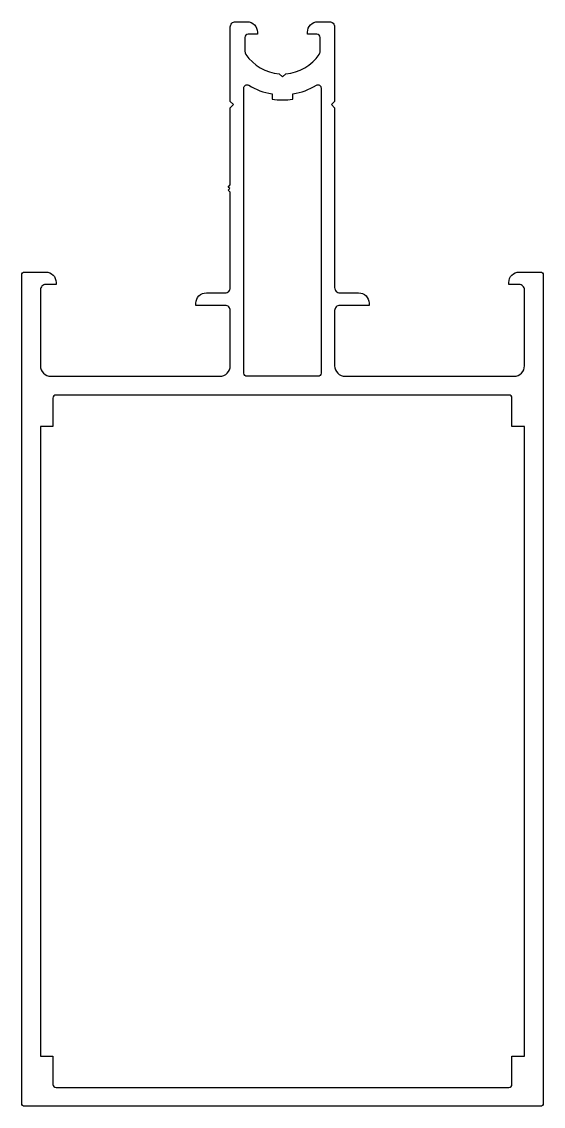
# Model space of a CAD drawing. Extents: x 606 to 656, y -210 to -106.
import ezdxf

# ---------------------------------------------------------------- set-up
doc = ezdxf.new("R2010")
doc.units = 0
doc.header["$LTSCALE"] = 15
doc.layers.get('0').update_dxf_attribs({"linetype": 'CONTINUOUS'})

msp = doc.modelspace()

# ---------------------------------------------------------------- linework, layer by layer
for points in [[(625.63, -122.04), (625.78, -121.89), (625.63, -121.74), (625.83, -121.54), (625.83, -114.14), (626.13, -113.84), (625.83, -113.54), (625.83, -106.39, -0.414214), (626.33, -105.89), (627.43, -105.89, -0.414214), (628.43, -106.89), (628.43, -107.09), (627.53, -107.09, 0.414214), (627.23, -107.39), (627.23, -108.74, 0.149524), (627.32, -109.02, 0.229816), (630.52, -110.88), (630.83, -111.19), (631.14, -110.88, 0.229816), (634.35, -109.02, 0.149524), (634.43, -108.74), (634.43, -107.39, 0.414214), (634.13, -107.09), (633.23, -107.09), (633.23, -106.89, -0.414214), (634.23, -105.89), (635.33, -105.89, -0.414214), (635.83, -106.39), (635.83, -113.54), (635.53, -113.84), (635.83, -114.14), (635.83, -131.39, 0.414214), (636.33, -131.89), (638.13, -131.89, -0.414214), (639.13, -132.89), (639.13, -133.09), (636.33, -133.09, 0.414214), (635.83, -133.59), (635.83, -138.89, 0.414214), (636.83, -139.89), (653.03, -139.89, 0.414214), (654.03, -138.89), (654.03, -131.59, 0.414214), (653.53, -131.09), (652.53, -131.09), (652.53, -130.89, -0.414214), (653.53, -129.89), (655.53, -129.89, -0.414214), (655.83, -130.19), (655.83, -209.59, -0.414214), (655.53, -209.89), (606.13, -209.89, -0.414214), (605.83, -209.59), (605.83, -130.19, -0.414214), (606.13, -129.89), (608.13, -129.89, -0.414214), (609.13, -130.89), (609.13, -131.09), (608.13, -131.09, 0.414214), (607.63, -131.59), (607.63, -138.89, 0.414214), (608.63, -139.89), (624.83, -139.89, 0.414214), (625.83, -138.89), (625.83, -133.59, 0.414214), (625.33, -133.09), (622.53, -133.09), (622.53, -132.89, -0.414214), (623.53, -131.89), (625.33, -131.89, 0.414214), (625.83, -131.39), (625.83, -122.24)], [(631.83, -113.31), (631.83, -112.81, 0.096739), (634.08, -111.98, -0.585079), (634.53, -112.24), (634.53, -139.59, -0.414214), (634.23, -139.89), (627.43, -139.89, -0.414214), (627.13, -139.59), (627.13, -112.24, -0.585079), (627.59, -111.98, 0.096739), (629.83, -112.81), (629.83, -113.31, 0.074597)], [(608.83, -207.79, 0.414214), (609.13, -208.09), (652.53, -208.09, 0.414214), (652.83, -207.79), (652.83, -205.09), (654.03, -205.09), (654.03, -144.69), (652.83, -144.69), (652.83, -141.99, 0.414214), (652.53, -141.69), (609.13, -141.69, 0.414214), (608.83, -141.99), (608.83, -144.69), (607.63, -144.69), (607.63, -205.09), (608.83, -205.09)]]:
    msp.add_lwpolyline(points, format="xyb", close=True)

doc.saveas('drawing.dxf')
